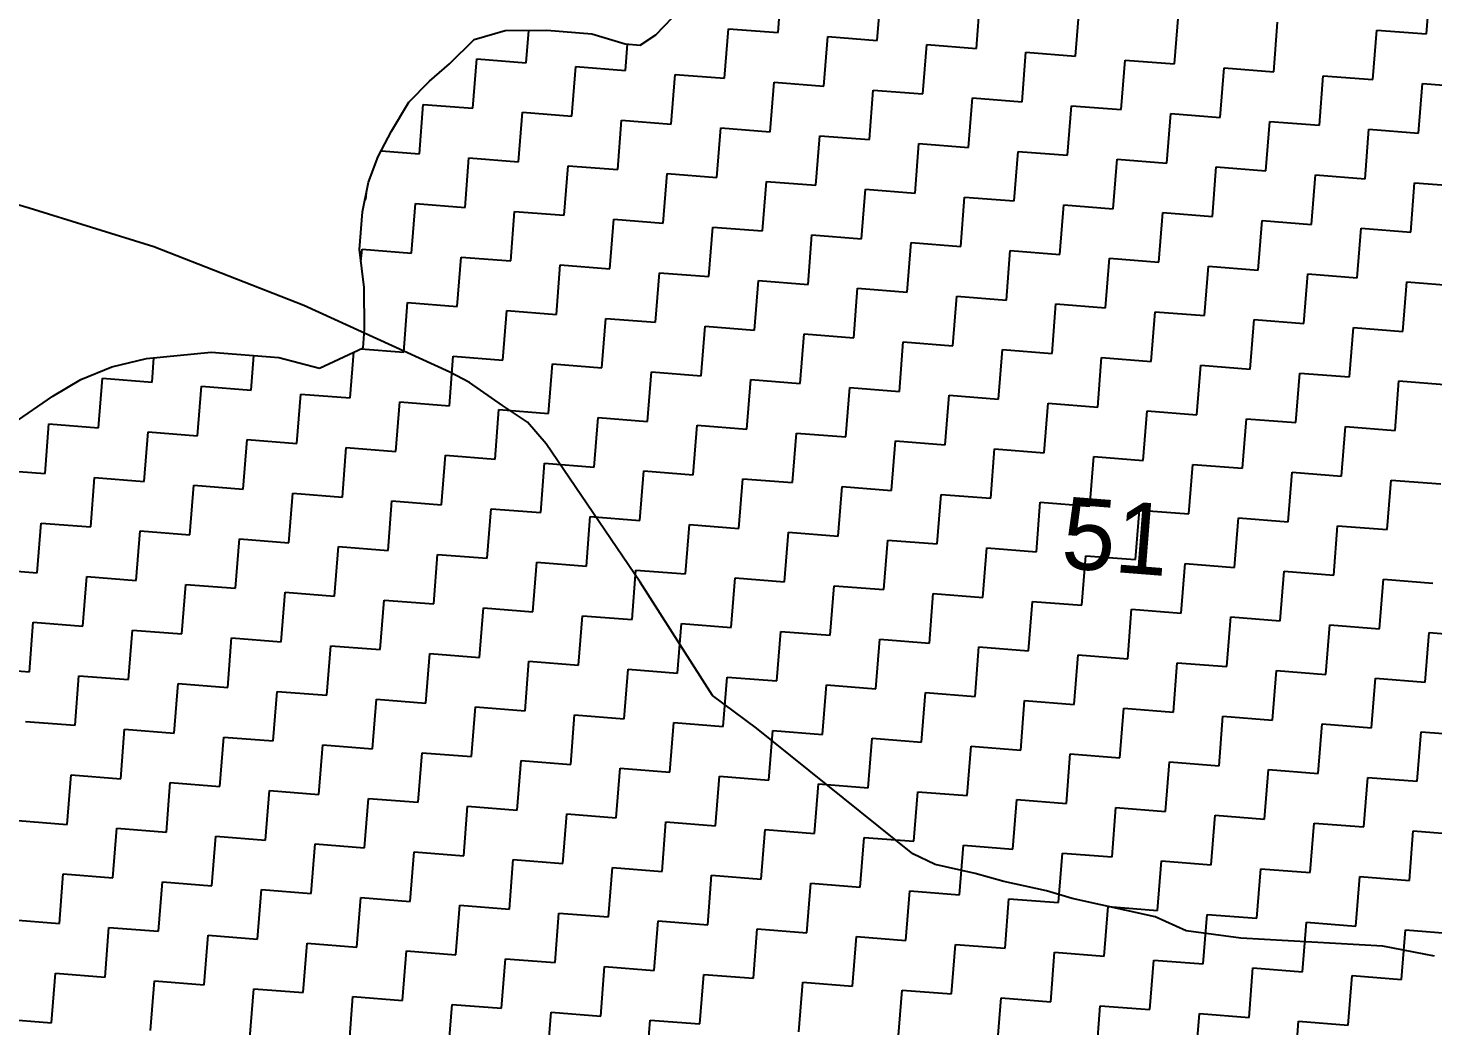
# Model space of a CAD drawing. Header units: metres. Extents: x 292752 to 294952, y 2098977 to 2102453.
# Drawn here: x 294578 to 294755.1, y 2100341.7 to 2100467.5 of the extents above; entities that cross this region are included whole.
import ezdxf
from ezdxf.enums import TextEntityAlignment as Align

# ---------------------------------------------------------------- set-up
doc = ezdxf.new("R2010")
doc.units = ezdxf.units.M
for name, color, linetype in [('LINE_WATER', 4, 'Continuous'), ('POLY_HATCH', 12, 'Continuous'), ('TEXT_PARCEL', 7, 'Continuous')]:
    doc.layers.add(name, color=color, linetype=linetype)
doc.styles.add('TEXT_MAP', font='', dxfattribs={"height": 2.5})
doc.styles.get('TEXT_MAP').set_extended_font_data('Kruti Dev 050')

msp = doc.modelspace()

# ---------------------------------------------------------------- linework, layer by layer
at = {"layer": 'LINE_WATER'}
for p, q in [((294578.09, 2100444.81), (294560.49, 2100449.87)), ((294593.85, 2100439.9), (294578.09, 2100444.81)), ((294612.73, 2100432.54), (294593.85, 2100439.9)), ((294631.16, 2100424.11), (294612.73, 2100432.54)), ((294633.63, 2100422.81), (294631.16, 2100424.11)), ((294637.81, 2100419.92), (294633.63, 2100422.81)), ((294640.95, 2100417.83), (294637.81, 2100419.92)), ((294643.3, 2100415.08), (294640.95, 2100417.83)), ((294655.14, 2100397.63), (294643.3, 2100415.08)), ((294664.29, 2100383.33), (294655.14, 2100397.63)), ((294669.84, 2100379.22), (294664.29, 2100383.33)), ((294689.52, 2100363.36), (294669.84, 2100379.22)), ((294692.35, 2100362.04), (294689.52, 2100363.36)), ((294697.4, 2100360.9), (294692.35, 2100362.04)), ((294701, 2100359.89), (294697.4, 2100360.9)), ((294706.41, 2100358.72), (294701, 2100359.89)), ((294709.64, 2100357.74), (294706.41, 2100358.72)), ((294720.11, 2100355.44), (294709.64, 2100357.74)), ((294724, 2100353.67), (294720.11, 2100355.44)), ((294730.91, 2100352.75), (294724, 2100353.67)), ((294748.82, 2100351.71), (294730.91, 2100352.75)), ((294755.33, 2100350.46), (294748.82, 2100351.71))]:
    msp.add_line(p, q, dxfattribs=at)
at = {"layer": 'POLY_HATCH', "linetype": 'Continuous'}
for p, q in [((294672.55, 2100466.93), (294673.04, 2100473.18)), ((294685.05, 2100465.94), (294685.54, 2100472.19)), ((294754.3, 2100466.77), (294754.79, 2100473.02)), ((294697.55, 2100464.95), (294698.04, 2100471.2)), ((294710.05, 2100463.97), (294710.54, 2100470.22)), ((294722.55, 2100462.98), (294723.04, 2100469.23)), ((294640.8, 2100463.14), (294641.12, 2100467.22)), ((294665.8, 2100461.17), (294666.3, 2100467.42)), ((294666.3, 2100467.42), (294672.55, 2100466.93)), ((294735.05, 2100461.99), (294735.54, 2100468.24)), ((294747.55, 2100461.01), (294748.04, 2100467.26)), ((294748.04, 2100467.26), (294754.3, 2100466.77)), ((294653.3, 2100462.16), (294653.57, 2100465.49)), ((294678.3, 2100460.18), (294678.8, 2100466.43)), ((294678.8, 2100466.43), (294685.05, 2100465.94)), ((294690.81, 2100459.2), (294691.3, 2100465.45)), ((294691.3, 2100465.45), (294697.55, 2100464.95)), ((294634.06, 2100457.39), (294634.55, 2100463.64)), ((294634.55, 2100463.64), (294640.8, 2100463.14)), ((294703.31, 2100458.21), (294703.8, 2100464.46)), ((294703.8, 2100464.46), (294710.05, 2100463.97)), ((294715.81, 2100457.22), (294716.3, 2100463.47)), ((294716.3, 2100463.47), (294722.55, 2100462.98)), ((294646.56, 2100456.4), (294647.05, 2100462.65)), ((294647.05, 2100462.65), (294653.3, 2100462.16)), ((294659.06, 2100455.41), (294659.55, 2100461.66)), ((294659.55, 2100461.66), (294665.8, 2100461.17)), ((294728.31, 2100456.24), (294728.8, 2100462.49)), ((294728.8, 2100462.49), (294735.05, 2100461.99)), ((294671.56, 2100454.43), (294672.05, 2100460.68)), ((294672.05, 2100460.68), (294678.3, 2100460.18)), ((294740.81, 2100455.25), (294741.3, 2100461.5)), ((294741.3, 2100461.5), (294747.55, 2100461.01)), ((294753.31, 2100454.26), (294753.8, 2100460.51)), ((294753.8, 2100460.51), (294760.05, 2100460.02)), ((294684.06, 2100453.44), (294684.55, 2100459.69)), ((294684.55, 2100459.69), (294690.81, 2100459.2)), ((294696.56, 2100452.45), (294697.06, 2100458.7)), ((294697.06, 2100458.7), (294703.31, 2100458.21)), ((294627.31, 2100451.63), (294627.81, 2100457.88)), ((294627.81, 2100457.88), (294634.06, 2100457.39)), ((294639.82, 2100450.64), (294640.31, 2100456.89)), ((294640.31, 2100456.89), (294646.56, 2100456.4)), ((294709.06, 2100451.47), (294709.56, 2100457.72)), ((294709.56, 2100457.72), (294715.81, 2100457.22)), ((294721.56, 2100450.48), (294722.06, 2100456.73)), ((294722.06, 2100456.73), (294728.31, 2100456.24)), ((294652.32, 2100449.66), (294652.81, 2100455.91)), ((294652.81, 2100455.91), (294659.06, 2100455.41)), ((294664.82, 2100448.67), (294665.31, 2100454.92)), ((294665.31, 2100454.92), (294671.56, 2100454.43)), ((294734.06, 2100449.49), (294734.56, 2100455.74)), ((294734.56, 2100455.74), (294740.81, 2100455.25)), ((294746.57, 2100448.51), (294747.06, 2100454.76)), ((294747.06, 2100454.76), (294753.31, 2100454.26)), ((294677.32, 2100447.68), (294677.81, 2100453.93)), ((294677.81, 2100453.93), (294684.06, 2100453.44)), ((294689.82, 2100446.7), (294690.31, 2100452.95)), ((294690.31, 2100452.95), (294696.56, 2100452.45)), ((294622.48, 2100452.01), (294627.31, 2100451.63)), ((294633.07, 2100444.89), (294633.57, 2100451.14)), ((294633.57, 2100451.14), (294639.82, 2100450.64)), ((294702.32, 2100445.71), (294702.81, 2100451.96)), ((294702.81, 2100451.96), (294709.06, 2100451.47)), ((294714.82, 2100444.72), (294715.31, 2100450.97)), ((294715.31, 2100450.97), (294721.56, 2100450.48)), ((294645.57, 2100443.9), (294646.07, 2100450.15)), ((294646.07, 2100450.15), (294652.32, 2100449.66)), ((294658.07, 2100442.91), (294658.57, 2100449.16)), ((294658.57, 2100449.16), (294664.82, 2100448.67)), ((294727.32, 2100443.74), (294727.81, 2100449.99)), ((294727.81, 2100449.99), (294734.06, 2100449.49)), ((294670.57, 2100441.93), (294671.07, 2100448.18)), ((294671.07, 2100448.18), (294677.32, 2100447.68)), ((294739.82, 2100442.75), (294740.31, 2100449)), ((294740.31, 2100449), (294746.57, 2100448.51)), ((294752.32, 2100441.76), (294752.82, 2100448.01)), ((294752.82, 2100448.01), (294759.07, 2100447.52)), ((294620.46, 2100445.88), (294620.57, 2100445.87)), ((294620.57, 2100445.87), (294620.64, 2100446.79)), ((294683.07, 2100440.94), (294683.57, 2100447.19)), ((294683.57, 2100447.19), (294689.82, 2100446.7)), ((294695.58, 2100439.95), (294696.07, 2100446.2)), ((294696.07, 2100446.2), (294702.32, 2100445.71)), ((294626.33, 2100439.13), (294626.82, 2100445.38)), ((294626.82, 2100445.38), (294633.07, 2100444.89)), ((294638.83, 2100438.14), (294639.32, 2100444.39)), ((294639.32, 2100444.39), (294645.57, 2100443.9)), ((294708.08, 2100438.97), (294708.57, 2100445.22)), ((294708.57, 2100445.22), (294714.82, 2100444.72)), ((294720.58, 2100437.98), (294721.07, 2100444.23)), ((294721.07, 2100444.23), (294727.32, 2100443.74)), ((294651.33, 2100437.16), (294651.82, 2100443.41)), ((294651.82, 2100443.41), (294658.07, 2100442.91)), ((294663.83, 2100436.17), (294664.32, 2100442.42)), ((294664.32, 2100442.42), (294670.57, 2100441.93)), ((294733.08, 2100436.99), (294733.57, 2100443.24)), ((294733.57, 2100443.24), (294739.82, 2100442.75)), ((294745.58, 2100436.01), (294746.07, 2100442.26)), ((294746.07, 2100442.26), (294752.32, 2100441.76)), ((294676.33, 2100435.18), (294676.82, 2100441.43)), ((294676.82, 2100441.43), (294683.07, 2100440.94)), ((294688.83, 2100434.2), (294689.33, 2100440.45)), ((294689.33, 2100440.45), (294695.58, 2100439.95)), ((294619.95, 2100438.02), (294620.08, 2100439.62)), ((294620.08, 2100439.62), (294626.33, 2100439.13)), ((294632.09, 2100432.38), (294632.58, 2100438.63)), ((294632.58, 2100438.63), (294638.83, 2100438.14)), ((294701.33, 2100433.21), (294701.83, 2100439.46)), ((294701.83, 2100439.46), (294708.08, 2100438.97)), ((294644.59, 2100431.4), (294645.08, 2100437.65)), ((294645.08, 2100437.65), (294651.33, 2100437.16)), ((294713.83, 2100432.22), (294714.33, 2100438.47)), ((294714.33, 2100438.47), (294720.58, 2100437.98)), ((294726.33, 2100431.24), (294726.83, 2100437.49)), ((294726.83, 2100437.49), (294733.08, 2100436.99)), ((294657.09, 2100430.41), (294657.58, 2100436.66)), ((294657.58, 2100436.66), (294663.83, 2100436.17)), ((294669.59, 2100429.42), (294670.08, 2100435.68)), ((294670.08, 2100435.68), (294676.33, 2100435.18)), ((294738.83, 2100430.25), (294739.33, 2100436.5)), ((294739.33, 2100436.5), (294745.58, 2100436.01)), ((294751.34, 2100429.26), (294751.83, 2100435.51)), ((294751.83, 2100435.51), (294758.08, 2100435.02)), ((294682.09, 2100428.44), (294682.58, 2100434.69)), ((294682.58, 2100434.69), (294688.83, 2100434.2)), ((294694.59, 2100427.45), (294695.08, 2100433.7)), ((294695.08, 2100433.7), (294701.33, 2100433.21)), ((294625.34, 2100426.63), (294625.83, 2100432.88)), ((294625.83, 2100432.88), (294632.09, 2100432.38)), ((294637.84, 2100425.64), (294638.34, 2100431.89)), ((294638.34, 2100431.89), (294644.59, 2100431.4)), ((294707.09, 2100426.47), (294707.58, 2100432.72)), ((294707.58, 2100432.72), (294713.83, 2100432.22)), ((294719.59, 2100425.48), (294720.08, 2100431.73)), ((294720.08, 2100431.73), (294726.33, 2100431.24)), ((294650.34, 2100424.65), (294650.84, 2100430.9)), ((294650.84, 2100430.9), (294657.09, 2100430.41)), ((294662.84, 2100423.67), (294663.34, 2100429.92)), ((294663.34, 2100429.92), (294669.59, 2100429.42)), ((294732.09, 2100424.49), (294732.58, 2100430.74)), ((294732.58, 2100430.74), (294738.83, 2100430.25)), ((294744.59, 2100423.51), (294745.09, 2100429.76)), ((294745.09, 2100429.76), (294751.34, 2100429.26)), ((294675.34, 2100422.68), (294675.84, 2100428.93)), ((294675.84, 2100428.93), (294682.09, 2100428.44)), ((294687.85, 2100421.69), (294688.34, 2100427.95)), ((294688.34, 2100427.95), (294694.59, 2100427.45)), ((294606.1, 2100421.86), (294606.44, 2100426.21)), ((294618.6, 2100420.87), (294619.05, 2100426.64)), ((294619.94, 2100427.05), (294625.34, 2100426.63)), ((294631.1, 2100419.88), (294631.59, 2100426.13)), ((294631.59, 2100426.13), (294637.84, 2100425.64)), ((294700.35, 2100420.71), (294700.84, 2100426.96)), ((294700.84, 2100426.96), (294707.09, 2100426.47)), ((294593.6, 2100422.84), (294593.84, 2100425.94)), ((294643.6, 2100418.9), (294644.09, 2100425.15)), ((294644.09, 2100425.15), (294650.34, 2100424.65)), ((294712.85, 2100419.72), (294713.34, 2100425.97)), ((294713.34, 2100425.97), (294719.59, 2100425.48)), ((294725.35, 2100418.74), (294725.84, 2100424.99)), ((294725.84, 2100424.99), (294732.09, 2100424.49)), ((294586.85, 2100417.09), (294587.35, 2100423.34)), ((294587.35, 2100423.34), (294593.6, 2100422.84)), ((294656.1, 2100417.91), (294656.59, 2100424.16)), ((294656.59, 2100424.16), (294662.84, 2100423.67)), ((294668.6, 2100416.92), (294669.09, 2100423.17)), ((294669.09, 2100423.17), (294675.34, 2100422.68)), ((294737.85, 2100417.75), (294738.34, 2100424)), ((294738.34, 2100424), (294744.59, 2100423.51)), ((294750.35, 2100416.76), (294750.84, 2100423.01)), ((294750.84, 2100423.01), (294757.09, 2100422.52)), ((294599.35, 2100416.1), (294599.85, 2100422.35)), ((294599.85, 2100422.35), (294606.1, 2100421.86)), ((294611.85, 2100415.11), (294612.35, 2100421.36)), ((294612.35, 2100421.36), (294618.6, 2100420.87)), ((294681.1, 2100415.94), (294681.6, 2100422.19)), ((294681.6, 2100422.19), (294687.85, 2100421.69)), ((294693.6, 2100414.95), (294694.1, 2100421.2)), ((294694.1, 2100421.2), (294700.35, 2100420.71)), ((294624.36, 2100414.13), (294624.85, 2100420.38)), ((294624.85, 2100420.38), (294631.1, 2100419.88)), ((294636.86, 2100413.14), (294637.35, 2100419.39)), ((294637.35, 2100419.39), (294643.6, 2100418.9)), ((294706.1, 2100413.96), (294706.6, 2100420.21)), ((294706.6, 2100420.21), (294712.85, 2100419.72)), ((294718.6, 2100412.98), (294719.1, 2100419.23)), ((294719.1, 2100419.23), (294725.35, 2100418.74)), ((294580.11, 2100411.33), (294580.6, 2100417.58)), ((294580.6, 2100417.58), (294586.85, 2100417.09)), ((294649.36, 2100412.15), (294649.85, 2100418.4)), ((294649.85, 2100418.4), (294656.1, 2100417.91)), ((294661.86, 2100411.17), (294662.35, 2100417.42)), ((294662.35, 2100417.42), (294668.6, 2100416.92)), ((294731.1, 2100411.99), (294731.6, 2100418.24)), ((294731.6, 2100418.24), (294737.85, 2100417.75)), ((294592.61, 2100410.34), (294593.1, 2100416.59)), ((294593.1, 2100416.59), (294599.35, 2100416.1)), ((294605.11, 2100409.36), (294605.6, 2100415.61)), ((294605.6, 2100415.61), (294611.85, 2100415.11)), ((294674.36, 2100410.18), (294674.85, 2100416.43)), ((294674.85, 2100416.43), (294681.1, 2100415.94)), ((294743.61, 2100411), (294744.1, 2100417.26)), ((294744.1, 2100417.26), (294750.35, 2100416.76)), ((294617.61, 2100408.37), (294618.1, 2100414.62)), ((294618.1, 2100414.62), (294624.36, 2100414.13)), ((294686.86, 2100409.19), (294687.35, 2100415.44)), ((294687.35, 2100415.44), (294693.6, 2100414.95)), ((294699.36, 2100408.21), (294699.85, 2100414.46)), ((294699.85, 2100414.46), (294706.1, 2100413.96)), ((294630.11, 2100407.38), (294630.61, 2100413.63)), ((294630.61, 2100413.63), (294636.86, 2100413.14)), ((294642.61, 2100406.4), (294643.11, 2100412.65)), ((294643.11, 2100412.65), (294649.36, 2100412.15)), ((294711.86, 2100407.22), (294712.35, 2100413.47)), ((294712.35, 2100413.47), (294718.6, 2100412.98)), ((294724.36, 2100406.23), (294724.85, 2100412.48)), ((294724.85, 2100412.48), (294731.1, 2100411.99)), ((294573.86, 2100411.82), (294580.11, 2100411.33)), ((294585.87, 2100404.59), (294586.36, 2100410.84)), ((294586.36, 2100410.84), (294592.61, 2100410.34)), ((294655.11, 2100405.41), (294655.61, 2100411.66)), ((294655.61, 2100411.66), (294661.86, 2100411.17)), ((294667.61, 2100404.42), (294668.11, 2100410.67)), ((294668.11, 2100410.67), (294674.36, 2100410.18)), ((294736.86, 2100405.25), (294737.36, 2100411.5)), ((294737.36, 2100411.5), (294743.61, 2100411)), ((294749.36, 2100404.26), (294749.86, 2100410.51)), ((294749.86, 2100410.51), (294756.11, 2100410.02)), ((294598.37, 2100403.6), (294598.86, 2100409.85)), ((294598.86, 2100409.85), (294605.11, 2100409.36)), ((294610.87, 2100402.61), (294611.36, 2100408.86)), ((294611.36, 2100408.86), (294617.61, 2100408.37)), ((294680.12, 2100403.44), (294680.61, 2100409.69)), ((294680.61, 2100409.69), (294686.86, 2100409.19)), ((294692.62, 2100402.45), (294693.11, 2100408.7)), ((294693.11, 2100408.7), (294699.36, 2100408.21)), ((294623.37, 2100401.63), (294623.86, 2100407.88)), ((294623.86, 2100407.88), (294630.11, 2100407.38)), ((294635.87, 2100400.64), (294636.36, 2100406.89)), ((294636.36, 2100406.89), (294642.61, 2100406.4)), ((294705.12, 2100401.46), (294705.61, 2100407.71)), ((294705.61, 2100407.71), (294711.86, 2100407.22)), ((294717.62, 2100400.48), (294718.11, 2100406.73)), ((294718.11, 2100406.73), (294724.36, 2100406.23)), ((294579.12, 2100398.83), (294579.62, 2100405.08)), ((294579.62, 2100405.08), (294585.87, 2100404.59)), ((294648.37, 2100399.65), (294648.86, 2100405.9)), ((294648.86, 2100405.9), (294655.11, 2100405.41)), ((294660.87, 2100398.67), (294661.36, 2100404.92)), ((294661.36, 2100404.92), (294667.61, 2100404.42)), ((294730.12, 2100399.49), (294730.61, 2100405.74)), ((294730.61, 2100405.74), (294736.86, 2100405.25)), ((294591.62, 2100397.84), (294592.12, 2100404.09)), ((294592.12, 2100404.09), (294598.37, 2100403.6)), ((294604.12, 2100396.86), (294604.62, 2100403.11)), ((294604.62, 2100403.11), (294610.87, 2100402.61)), ((294673.37, 2100397.68), (294673.86, 2100403.93)), ((294673.86, 2100403.93), (294680.12, 2100403.44)), ((294742.62, 2100398.5), (294743.11, 2100404.75)), ((294743.11, 2100404.75), (294749.36, 2100404.26)), ((294616.62, 2100395.87), (294617.12, 2100402.12)), ((294617.12, 2100402.12), (294623.37, 2100401.63)), ((294685.87, 2100396.69), (294686.37, 2100402.94)), ((294686.37, 2100402.94), (294692.62, 2100402.45)), ((294698.37, 2100395.71), (294698.87, 2100401.96)), ((294698.87, 2100401.96), (294705.12, 2100401.46)), ((294629.13, 2100394.88), (294629.62, 2100401.13)), ((294629.62, 2100401.13), (294635.87, 2100400.64)), ((294641.63, 2100393.9), (294642.12, 2100400.15)), ((294642.12, 2100400.15), (294648.37, 2100399.65)), ((294710.87, 2100394.72), (294711.37, 2100400.97)), ((294711.37, 2100400.97), (294717.62, 2100400.48)), ((294723.37, 2100393.73), (294723.87, 2100399.98)), ((294723.87, 2100399.98), (294730.12, 2100399.49)), ((294572.87, 2100399.32), (294579.12, 2100398.83)), ((294584.88, 2100392.08), (294585.37, 2100398.34)), ((294585.37, 2100398.34), (294591.62, 2100397.84)), ((294654.13, 2100392.91), (294654.62, 2100399.16)), ((294654.62, 2100399.16), (294660.87, 2100398.67)), ((294666.63, 2100391.92), (294667.12, 2100398.17)), ((294667.12, 2100398.17), (294673.37, 2100397.68)), ((294735.88, 2100392.75), (294736.37, 2100399)), ((294736.37, 2100399), (294742.62, 2100398.5)), ((294748.38, 2100391.76), (294748.87, 2100398.01)), ((294748.87, 2100398.01), (294755.12, 2100397.52)), ((294597.38, 2100391.1), (294597.87, 2100397.35)), ((294597.87, 2100397.35), (294604.12, 2100396.86)), ((294609.88, 2100390.11), (294610.37, 2100396.36)), ((294610.37, 2100396.36), (294616.62, 2100395.87)), ((294679.13, 2100390.94), (294679.62, 2100397.19)), ((294679.62, 2100397.19), (294685.87, 2100396.69)), ((294691.63, 2100389.95), (294692.12, 2100396.2)), ((294692.12, 2100396.2), (294698.37, 2100395.71)), ((294622.38, 2100389.13), (294622.88, 2100395.38)), ((294622.88, 2100395.38), (294629.13, 2100394.88)), ((294634.88, 2100388.14), (294635.38, 2100394.39)), ((294635.38, 2100394.39), (294641.63, 2100393.9)), ((294704.13, 2100388.96), (294704.62, 2100395.21)), ((294704.62, 2100395.21), (294710.87, 2100394.72)), ((294716.63, 2100387.98), (294717.12, 2100394.23)), ((294717.12, 2100394.23), (294723.37, 2100393.73)), ((294578.14, 2100386.33), (294578.63, 2100392.58)), ((294578.63, 2100392.58), (294584.88, 2100392.08)), ((294647.38, 2100387.15), (294647.88, 2100393.4)), ((294647.88, 2100393.4), (294654.13, 2100392.91)), ((294729.13, 2100386.99), (294729.62, 2100393.24)), ((294729.62, 2100393.24), (294735.88, 2100392.75)), ((294590.64, 2100385.34), (294591.13, 2100391.59)), ((294591.13, 2100391.59), (294597.38, 2100391.1)), ((294659.88, 2100386.17), (294660.38, 2100392.42)), ((294660.38, 2100392.42), (294666.63, 2100391.92)), ((294672.39, 2100385.18), (294672.88, 2100391.43)), ((294672.88, 2100391.43), (294679.13, 2100390.94)), ((294741.63, 2100386), (294742.13, 2100392.25)), ((294742.13, 2100392.25), (294748.38, 2100391.76)), ((294754.13, 2100385.02), (294754.63, 2100391.27)), ((294754.63, 2100391.27), (294760.88, 2100390.77)), ((294603.14, 2100384.35), (294603.63, 2100390.61)), ((294603.63, 2100390.61), (294609.88, 2100390.11)), ((294615.64, 2100383.37), (294616.13, 2100389.62)), ((294616.13, 2100389.62), (294622.38, 2100389.13)), ((294684.89, 2100384.19), (294685.38, 2100390.44)), ((294685.38, 2100390.44), (294691.63, 2100389.95)), ((294697.39, 2100383.21), (294697.88, 2100389.46)), ((294697.88, 2100389.46), (294704.13, 2100388.96)), ((294628.14, 2100382.38), (294628.63, 2100388.63)), ((294628.63, 2100388.63), (294634.88, 2100388.14)), ((294640.64, 2100381.4), (294641.13, 2100387.65)), ((294641.13, 2100387.65), (294647.38, 2100387.15)), ((294709.89, 2100382.22), (294710.38, 2100388.47)), ((294710.38, 2100388.47), (294716.63, 2100387.98)), ((294722.39, 2100381.23), (294722.88, 2100387.48)), ((294722.88, 2100387.48), (294729.13, 2100386.99)), ((294571.89, 2100386.82), (294578.14, 2100386.33)), ((294583.89, 2100379.58), (294584.39, 2100385.83)), ((294584.39, 2100385.83), (294590.64, 2100385.34)), ((294653.14, 2100380.41), (294653.63, 2100386.66)), ((294653.63, 2100386.66), (294659.88, 2100386.17)), ((294665.64, 2100379.42), (294666.13, 2100385.67)), ((294666.13, 2100385.67), (294672.39, 2100385.18)), ((294734.89, 2100380.25), (294735.38, 2100386.5)), ((294735.38, 2100386.5), (294741.63, 2100386)), ((294747.39, 2100379.26), (294747.88, 2100385.51)), ((294747.88, 2100385.51), (294754.13, 2100385.02)), ((294596.39, 2100378.6), (294596.89, 2100384.85)), ((294596.89, 2100384.85), (294603.14, 2100384.35)), ((294608.89, 2100377.61), (294609.39, 2100383.86)), ((294609.39, 2100383.86), (294615.64, 2100383.37)), ((294678.14, 2100378.44), (294678.64, 2100384.69)), ((294678.64, 2100384.69), (294684.89, 2100384.19)), ((294690.64, 2100377.45), (294691.14, 2100383.7)), ((294691.14, 2100383.7), (294697.39, 2100383.21)), ((294621.4, 2100376.62), (294621.89, 2100382.87)), ((294621.89, 2100382.87), (294628.14, 2100382.38)), ((294633.9, 2100375.64), (294634.39, 2100381.89)), ((294634.39, 2100381.89), (294640.64, 2100381.4)), ((294703.14, 2100376.46), (294703.64, 2100382.71)), ((294703.64, 2100382.71), (294709.89, 2100382.22)), ((294577.64, 2100380.08), (294583.89, 2100379.58)), ((294646.4, 2100374.65), (294646.89, 2100380.9)), ((294646.89, 2100380.9), (294653.14, 2100380.41)), ((294715.64, 2100375.48), (294716.14, 2100381.73)), ((294716.14, 2100381.73), (294722.39, 2100381.23)), ((294728.15, 2100374.49), (294728.64, 2100380.74)), ((294728.64, 2100380.74), (294734.89, 2100380.25)), ((294589.65, 2100372.84), (294590.14, 2100379.09)), ((294590.14, 2100379.09), (294596.39, 2100378.6)), ((294658.9, 2100373.66), (294659.39, 2100379.92)), ((294659.39, 2100379.92), (294665.64, 2100379.42)), ((294671.4, 2100372.68), (294671.89, 2100378.93)), ((294671.89, 2100378.93), (294678.14, 2100378.44)), ((294740.65, 2100373.5), (294741.14, 2100379.75)), ((294741.14, 2100379.75), (294747.39, 2100379.26)), ((294753.15, 2100372.52), (294753.64, 2100378.77)), ((294753.64, 2100378.77), (294759.89, 2100378.27)), ((294602.15, 2100371.85), (294602.64, 2100378.1)), ((294602.64, 2100378.1), (294608.89, 2100377.61)), ((294614.65, 2100370.87), (294615.15, 2100377.12)), ((294615.15, 2100377.12), (294621.4, 2100376.62)), ((294683.9, 2100371.69), (294684.39, 2100377.94)), ((294684.39, 2100377.94), (294690.64, 2100377.45)), ((294696.4, 2100370.71), (294696.89, 2100376.96)), ((294696.89, 2100376.96), (294703.14, 2100376.46)), ((294627.15, 2100369.88), (294627.65, 2100376.13)), ((294627.65, 2100376.13), (294633.9, 2100375.64)), ((294639.65, 2100368.89), (294640.15, 2100375.14)), ((294640.15, 2100375.14), (294646.4, 2100374.65)), ((294708.9, 2100369.72), (294709.39, 2100375.97)), ((294709.39, 2100375.97), (294715.64, 2100375.48)), ((294721.4, 2100368.73), (294721.89, 2100374.98)), ((294721.89, 2100374.98), (294728.15, 2100374.49)), ((294582.91, 2100367.08), (294583.4, 2100373.33)), ((294583.4, 2100373.33), (294589.65, 2100372.84)), ((294652.15, 2100367.91), (294652.65, 2100374.16)), ((294652.65, 2100374.16), (294658.9, 2100373.66)), ((294664.65, 2100366.92), (294665.15, 2100373.17)), ((294665.15, 2100373.17), (294671.4, 2100372.68)), ((294733.9, 2100367.75), (294734.4, 2100374)), ((294734.4, 2100374), (294740.65, 2100373.5)), ((294746.4, 2100366.76), (294746.9, 2100373.01)), ((294746.9, 2100373.01), (294753.15, 2100372.52)), ((294595.41, 2100366.1), (294595.9, 2100372.35)), ((294595.9, 2100372.35), (294602.15, 2100371.85)), ((294607.91, 2100365.11), (294608.4, 2100371.36)), ((294608.4, 2100371.36), (294614.65, 2100370.87)), ((294677.16, 2100365.93), (294677.65, 2100372.19)), ((294677.65, 2100372.19), (294683.9, 2100371.69)), ((294689.66, 2100364.95), (294690.15, 2100371.2)), ((294690.15, 2100371.2), (294696.4, 2100370.71)), ((294620.41, 2100364.12), (294620.9, 2100370.37)), ((294620.9, 2100370.37), (294627.15, 2100369.88)), ((294702.16, 2100363.96), (294702.65, 2100370.21)), ((294702.65, 2100370.21), (294708.9, 2100369.72)), ((294632.91, 2100363.14), (294633.4, 2100369.39)), ((294633.4, 2100369.39), (294639.65, 2100368.89)), ((294645.41, 2100362.15), (294645.9, 2100368.4)), ((294645.9, 2100368.4), (294652.15, 2100367.91)), ((294714.66, 2100362.98), (294715.15, 2100369.23)), ((294715.15, 2100369.23), (294721.4, 2100368.73)), ((294727.16, 2100361.99), (294727.65, 2100368.24)), ((294727.65, 2100368.24), (294733.9, 2100367.75)), ((294576.66, 2100367.58), (294582.91, 2100367.08)), ((294588.66, 2100360.34), (294589.16, 2100366.59)), ((294589.16, 2100366.59), (294595.41, 2100366.1)), ((294657.91, 2100361.16), (294658.4, 2100367.41)), ((294658.4, 2100367.41), (294664.65, 2100366.92)), ((294670.41, 2100360.18), (294670.91, 2100366.43)), ((294670.91, 2100366.43), (294677.16, 2100365.93)), ((294739.66, 2100361), (294740.15, 2100367.25)), ((294740.15, 2100367.25), (294746.4, 2100366.76)), ((294752.16, 2100360.02), (294752.65, 2100366.27)), ((294752.65, 2100366.27), (294758.9, 2100365.77)), ((294601.16, 2100359.35), (294601.66, 2100365.6)), ((294601.66, 2100365.6), (294607.91, 2100365.11)), ((294613.67, 2100358.37), (294614.16, 2100364.62)), ((294614.16, 2100364.62), (294620.41, 2100364.12)), ((294682.91, 2100359.19), (294683.41, 2100365.44)), ((294683.41, 2100365.44), (294689.66, 2100364.95)), ((294695.41, 2100358.2), (294695.91, 2100364.45)), ((294695.91, 2100364.45), (294702.16, 2100363.96)), ((294626.17, 2100357.38), (294626.66, 2100363.63)), ((294626.66, 2100363.63), (294632.91, 2100363.14)), ((294638.67, 2100356.39), (294639.16, 2100362.64)), ((294639.16, 2100362.64), (294645.41, 2100362.15)), ((294707.91, 2100357.22), (294708.41, 2100363.47)), ((294708.41, 2100363.47), (294714.66, 2100362.98)), ((294720.41, 2100356.23), (294720.91, 2100362.48)), ((294720.91, 2100362.48), (294727.16, 2100361.99)), ((294581.92, 2100354.58), (294582.41, 2100360.83)), ((294582.41, 2100360.83), (294588.66, 2100360.34)), ((294651.17, 2100355.41), (294651.66, 2100361.66)), ((294651.66, 2100361.66), (294657.91, 2100361.16)), ((294663.67, 2100354.42), (294664.16, 2100360.67)), ((294664.16, 2100360.67), (294670.41, 2100360.18)), ((294732.92, 2100355.24), (294733.41, 2100361.5)), ((294733.41, 2100361.5), (294739.66, 2100361)), ((294594.42, 2100353.6), (294594.91, 2100359.85)), ((294594.91, 2100359.85), (294601.16, 2100359.35)), ((294606.92, 2100352.61), (294607.41, 2100358.86)), ((294607.41, 2100358.86), (294613.67, 2100358.37)), ((294676.17, 2100353.43), (294676.66, 2100359.68)), ((294676.66, 2100359.68), (294682.91, 2100359.19)), ((294745.42, 2100354.26), (294745.91, 2100360.51)), ((294745.91, 2100360.51), (294752.16, 2100360.02)), ((294619.42, 2100351.62), (294619.92, 2100357.87)), ((294619.92, 2100357.87), (294626.17, 2100357.38)), ((294688.67, 2100352.45), (294689.16, 2100358.7)), ((294689.16, 2100358.7), (294695.41, 2100358.2)), ((294701.17, 2100351.46), (294701.66, 2100357.71)), ((294701.66, 2100357.71), (294707.91, 2100357.22)), ((294631.92, 2100350.64), (294632.42, 2100356.89)), ((294632.42, 2100356.89), (294638.67, 2100356.39)), ((294644.42, 2100349.65), (294644.92, 2100355.9)), ((294644.92, 2100355.9), (294651.17, 2100355.41)), ((294713.67, 2100350.47), (294714.16, 2100356.72)), ((294714.16, 2100356.72), (294720.41, 2100356.23)), ((294726.17, 2100349.49), (294726.67, 2100355.74)), ((294726.67, 2100355.74), (294732.92, 2100355.24)), ((294575.67, 2100355.08), (294581.92, 2100354.58)), ((294587.68, 2100347.84), (294588.17, 2100354.09)), ((294588.17, 2100354.09), (294594.42, 2100353.6)), ((294656.92, 2100348.66), (294657.42, 2100354.91)), ((294657.42, 2100354.91), (294663.67, 2100354.42)), ((294669.43, 2100347.68), (294669.92, 2100353.93)), ((294669.92, 2100353.93), (294676.17, 2100353.43)), ((294738.67, 2100348.5), (294739.17, 2100354.75)), ((294739.17, 2100354.75), (294745.42, 2100354.26)), ((294751.17, 2100347.51), (294751.67, 2100353.77)), ((294751.67, 2100353.77), (294757.92, 2100353.27)), ((294600.18, 2100346.85), (294600.67, 2100353.1)), ((294600.67, 2100353.1), (294606.92, 2100352.61)), ((294612.68, 2100345.87), (294613.17, 2100352.12)), ((294613.17, 2100352.12), (294619.42, 2100351.62)), ((294681.93, 2100346.69), (294682.42, 2100352.94)), ((294682.42, 2100352.94), (294688.67, 2100352.45)), ((294694.43, 2100345.7), (294694.92, 2100351.95)), ((294694.92, 2100351.95), (294701.17, 2100351.46)), ((294625.18, 2100344.88), (294625.67, 2100351.13)), ((294625.67, 2100351.13), (294631.92, 2100350.64)), ((294637.68, 2100343.89), (294638.17, 2100350.14)), ((294638.17, 2100350.14), (294644.42, 2100349.65)), ((294706.93, 2100344.72), (294707.42, 2100350.97)), ((294707.42, 2100350.97), (294713.67, 2100350.47)), ((294719.43, 2100343.73), (294719.92, 2100349.98)), ((294719.92, 2100349.98), (294726.17, 2100349.49)), ((294580.93, 2100342.08), (294581.43, 2100348.33)), ((294581.43, 2100348.33), (294587.68, 2100347.84)), ((294650.18, 2100342.91), (294650.67, 2100349.16)), ((294650.67, 2100349.16), (294656.92, 2100348.66)), ((294662.68, 2100341.92), (294663.18, 2100348.17)), ((294663.18, 2100348.17), (294669.43, 2100347.68)), ((294731.93, 2100342.74), (294732.42, 2100348.99)), ((294732.42, 2100348.99), (294738.67, 2100348.5)), ((294593.43, 2100341.1), (294593.93, 2100347.35)), ((294593.93, 2100347.35), (294600.18, 2100346.85)), ((294675.18, 2100340.93), (294675.68, 2100347.18)), ((294675.68, 2100347.18), (294681.93, 2100346.69)), ((294744.43, 2100341.76), (294744.92, 2100348.01)), ((294744.92, 2100348.01), (294751.17, 2100347.51)), ((294605.94, 2100340.11), (294606.43, 2100346.36)), ((294606.43, 2100346.36), (294612.68, 2100345.87)), ((294618.44, 2100339.12), (294618.93, 2100345.37)), ((294618.93, 2100345.37), (294625.18, 2100344.88)), ((294687.68, 2100339.95), (294688.18, 2100346.2)), ((294688.18, 2100346.2), (294694.43, 2100345.7)), ((294700.18, 2100338.96), (294700.68, 2100345.21)), ((294700.68, 2100345.21), (294706.93, 2100344.72)), ((294630.94, 2100338.14), (294631.43, 2100344.39)), ((294631.43, 2100344.39), (294637.68, 2100343.89)), ((294643.44, 2100337.15), (294643.93, 2100343.4)), ((294643.93, 2100343.4), (294650.18, 2100342.91)), ((294712.68, 2100337.97), (294713.18, 2100344.22)), ((294713.18, 2100344.22), (294719.43, 2100343.73)), ((294725.19, 2100336.99), (294725.68, 2100343.24)), ((294725.68, 2100343.24), (294731.93, 2100342.74)), ((294574.68, 2100342.58), (294580.93, 2100342.08)), ((294655.94, 2100336.16), (294656.43, 2100342.41)), ((294656.43, 2100342.41), (294662.68, 2100341.92)), ((294737.69, 2100336), (294738.18, 2100342.25)), ((294738.18, 2100342.25), (294744.43, 2100341.76))]:
    msp.add_line(p, q, dxfattribs=at)
at = {"layer": 'POLY_HATCH'}
for p, q in [((294657.15, 2100466.64), (294659.23, 2100468.85)), ((294634.24, 2100466.07), (294638.14, 2100467.19)), ((294638.14, 2100467.19), (294643.38, 2100467.25)), ((294643.38, 2100467.25), (294649.06, 2100466.8)), ((294631.13, 2100462.98), (294634.24, 2100466.07)), ((294649.06, 2100466.8), (294653.25, 2100465.52)), ((294653.25, 2100465.52), (294655.14, 2100465.37)), ((294655.14, 2100465.37), (294657.15, 2100466.64)), ((294628.58, 2100460.8), (294631.13, 2100462.98)), ((294625.99, 2100458.15), (294628.58, 2100460.8)), ((294623.8, 2100454.51), (294625.99, 2100458.15)), ((294622.12, 2100451.31), (294623.8, 2100454.51)), ((294620.91, 2100448.08), (294622.12, 2100451.31)), ((294620.14, 2100444.33), (294620.91, 2100448.08)), ((294619.76, 2100439.6), (294620.14, 2100444.33)), ((294620.34, 2100434.79), (294619.76, 2100439.6)), ((294620.4, 2100429.55), (294620.34, 2100434.79)), ((294620.21, 2100427.18), (294620.4, 2100429.55)), ((294592.92, 2100425.85), (294601.08, 2100426.64)), ((294601.08, 2100426.64), (294609.6, 2100425.96)), ((294614.73, 2100424.61), (294620.21, 2100427.18)), ((294584.61, 2100423.18), (294588.55, 2100424.77)), ((294588.55, 2100424.77), (294592.92, 2100425.85)), ((294609.6, 2100425.96), (294614.73, 2100424.61)), ((294581.11, 2100421.07), (294584.61, 2100423.18)), ((294576.08, 2100417.66), (294581.11, 2100421.07))]:
    msp.add_line(p, q, dxfattribs=at)

# ---------------------------------------------------------------- texts
at = {"layer": 'TEXT_PARCEL', "style": 'TEXT_MAP'}
msp.add_text('51', height=9.029, rotation=355.4876, dxfattribs=at).set_placement((294715.14, 2100403.36), align=Align.MIDDLE)

doc.saveas('drawing.dxf')
